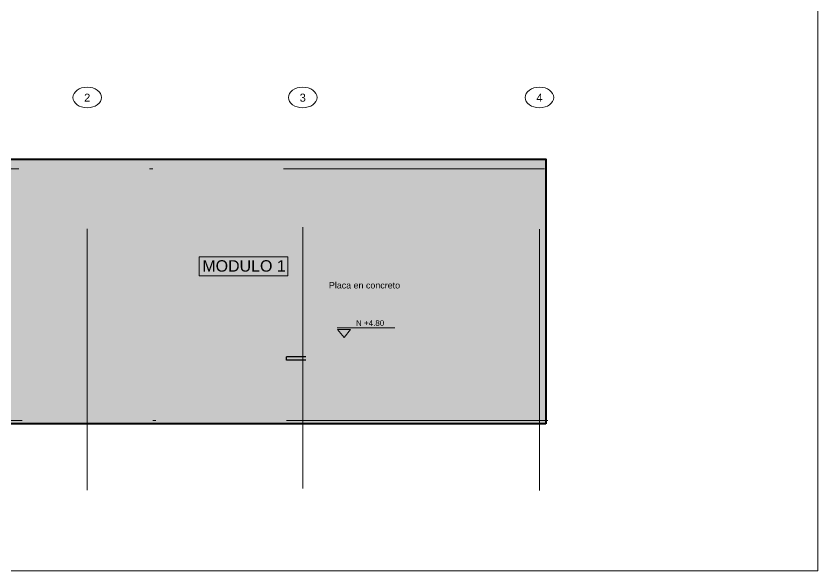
# Model space of a CAD drawing. Header units: metres. Extents: x 98211 to 98447, y 101204 to 101327.
# Drawn here: x 98275.28 to 98299.84, y 101254.89 to 101271.87 of the extents above; entities that cross this region are included whole.
import ezdxf
from ezdxf import colors
from ezdxf.entities.mleader import LeaderData, LeaderLine
from ezdxf.enums import TextEntityAlignment as Align
from ezdxf.math import Vec2, Vec3

# ---------------------------------------------------------------- set-up
doc = ezdxf.new("R2010")
doc.units = ezdxf.units.M
doc.header["$LTSCALE"] = 8
doc.header["$MEASUREMENT"] = 0
doc.linetypes.add('DASHDOTX2', pattern=[2, 1, -0.5, 0, -0.5])
doc.layers.get('0').update_dxf_attribs({"linetype": 'CONTINUOUS', "lineweight": 9})
for name, color, linetype, lineweight in [('A_EJES', 75, 'DASHDOTX2', 5), ('A_MURO', 7, 'CONTINUOUS', 40), ('A_MURO-ANTE', 7, 'CONTINUOUS', 30), ('A_PISO-ACHU', 251, 'CONTINUOUS', 0), ('A_TEXT', 154, 'CONTINUOUS', 0), ('A_TEXT-IDEN', 5, 'CONTINUOUS', 18), ('A_TEXT-NIVL', 54, 'CONTINUOUS', 20), ('A_TEXT-NOTA', 53, 'CONTINUOUS', 20), ('A_TEXT-SIMB', 195, 'CONTINUOUS', 20)]:
    doc.layers.add(name, color=color, linetype=linetype, lineweight=lineweight)
doc.styles.add('ARIAL', font='arial.ttf')
doc.styles.add('DIM', font='arial.ttf')

# ---------------------------------------------------------------- blocks, each defined once
blk = doc.blocks.new('NIVEL ARQUITECTONICO')
at = {"layer": 'A_TEXT-NIVL'}
blk.add_line((-0.88, 0), (0, 0), dxfattribs=at)
blk.add_lwpolyline([(-0.776, -0.146), (-0.678, -0.021), (-0.878, -0.021)], close=True, dxfattribs=at)
at = {"layer": 'A_TEXT-NOTA', "linetype": 'Continuous', "style": 'ARIAL'}
blk.add_attdef('Q', (-0.592, 0.032), '', height=0.0875, dxfattribs=at)
blk = doc.blocks.new('_Open30')
at = {"color": 0, "linetype": 'ByBlock', "lineweight": -2}
for p, q in [((-1, 0.27), (0, 0)), ((0, 0), (-1, -0.27)), ((0, 0), (-1, 0))]:
    blk.add_line(p, q, dxfattribs=at)
blk = doc.blocks.new('EJE')
at = {"layer": 'A_TEXT-SIMB'}
blk.add_ellipse((0, 0), major_axis=(-0.625, 0), ratio=0.72, dxfattribs=at)
at = {"layer": 'A_TEXT-IDEN', "style": 'ARIAL'}
blk.add_attdef('EJE', text='', height=0.35, dxfattribs=at).set_placement((0, -0.184), align=Align.CENTER)

msp = doc.modelspace()

# ---------------------------------------------------------------- hatches: boundary and pattern name
at = {"layer": 'A_PISO-ACHU'}
h = msp.add_hatch(dxfattribs=at)
h.set_pattern_fill('AR-CONC', color=256, scale=0.03, style=0)
h.set_pattern_definition([(50, (-709.17514, -658.44732), (0.21517805478, -0.0188256405), [0.0225, -0.2475]), (355, (-709.17514, -658.44732), (-0.0416254001, 0.2256576401), [0.018, -0.198]), (100.45144446, (-709.1572, -658.44889), (0.17355265402, 0.2068319973), [0.0191220576, -0.2103426336]), (46.1842, (-709.17514, -658.38732), (0.3201723992, -0.04965578424), [0.03375, -0.37125]), (96.6356355, (-709.14846, -658.39146), (0.2803985837, 0.2922355802), [0.0286831026, -0.315514128]), (351.184164, (-709.17514, -658.38732), (0.2803985835, 0.2922355801), [0.027, -0.2970000003]), (21, (-709.14514, -658.40232), (0.17907211564, -0.1207856672), [0.0225, -0.2475]), (326, (-709.14514, -658.40232), (0.07299459958, 0.2175450135), [0.018, -0.198]), (71.45144474, (-709.13022, -658.41239), (0.25206671302, 0.09675934584), [0.019122057, -0.2103426336]), (37.5, (-709.17514, -658.44732), (0.003647956595, 0.09986815615), [0, -0.1956, 0, -0.201, 0, -0.19875]), (7.5, (-709.17514, -658.44732), (0.07892086123, 0.118323513565), [0, -0.1146, 0, -0.1911, 0, -0.07575]), (327.5, (-709.24204, -658.44732), (0.16014673085, -0.00676646152), [0, -0.075, 0, -0.234, 0, -0.3105]), (317.5, (-709.27204, -658.44732), (0.1749558508, 0.0300314947), [0, -0.0975, 0, -0.1554, 0, -0.2205])])
h.paths.add_polyline_path([(98291.507, 101259.389), (98271.208, 101259.389), (98271.208, 101267.489), (98291.507, 101267.489)])
h.paths.add_polyline_path([(98271.508, 101267.289), (98271.508, 101262.989), (98274.958, 101262.989), (98274.958, 101267.289)], flags=16)

# ---------------------------------------------------------------- linework, layer by layer
msp.add_lwpolyline([(98262.641, 101288.849), (98299.836, 101288.849), (98299.836, 101254.885), (98262.641, 101254.885)], close=True)
at = {"layer": 'A_EJES'}
for p, q in [((98277.458, 101257.359), (98277.458, 101269.06)), ((98284.058, 101257.409), (98284.058, 101269.06)), ((98291.307, 101257.347), (98291.307, 101269.06)), ((98291.464, 101267.189), (98270.162, 101267.189)), ((98291.563, 101259.489), (98270.262, 101259.489))]:
    msp.add_line(p, q, dxfattribs=at)
at = {"layer": 'A_MURO', "lineweight": 0}
msp.add_line((98271.608, 101267.489), (98291.429, 101267.489), dxfattribs=at)
at = {"layer": 'A_MURO'}
msp.add_lwpolyline([(98291.507, 101259.389), (98271.208, 101259.389), (98271.208, 101267.489), (98291.507, 101267.489)], close=True, dxfattribs=at)
at = {"layer": 'A_MURO-ANTE'}
for p, q in [((98283.558, 101261.339), (98283.558, 101261.439)), ((98284.158, 101261.439), (98283.558, 101261.439)), ((98284.158, 101261.339), (98283.558, 101261.339))]:
    msp.add_line(p, q, dxfattribs=at)
at = {"layer": 'A_TEXT'}
msp.add_lwpolyline([(98280.891, 101264.498), (98283.599, 101264.498), (98283.599, 101263.921), (98280.891, 101263.921)], close=True, dxfattribs=at)

# ---------------------------------------------------------------- block references
at = {"xscale": 0.7, "yscale": 0.7, "zscale": 0.7}
for p, values in [((98277.458, 101269.375), {'EJE': '2'}), ((98284.058, 101269.375), {'EJE': '3'}), ((98291.307, 101269.375), {'EJE': '4'})]:
    msp.add_blockref('EJE', p, dxfattribs=at).add_auto_attribs(values)
at = {"color": 1, "xscale": 2, "yscale": 2, "zscale": 2}
msp.add_blockref('NIVEL ARQUITECTONICO', (98286.874, 101262.321), dxfattribs=at).add_auto_attribs({'Q': 'N +4.80'})

# ---------------------------------------------------------------- texts
at = {"layer": 'A_TEXT', "insert": (98280.984, 101264.395), "char_height": 0.35, "width": 4.96429, "attachment_point": 1, "style": 'DIM'}
msp.add_mtext('MODULO 1', dxfattribs=at)

# ---------------------------------------------------------------- leaders
at = {"layer": 'A_TEXT-NOTA'}
ml = msp.add_multileader_mtext('Standard', dxfattribs=at)
ml.set_content('Placa en concreto ', color=256, style='ARIAL')
ml.set_leader_properties(color=256, linetype='ByLayer', lineweight=-1)
ml.set_arrow_properties(name='OPEN30')
ml.build(insert=Vec2(0, 0))
ml.multileader.update_dxf_attribs({"leader_type": 0, "dogleg_length": 0.78, "arrow_head_size": 0.195})
ctx = ml.context
ctx.base_point, ctx.char_height, ctx.arrow_head_size, ctx.landing_gap_size, ctx.plane_origin = Vec3(98284.799, 101263.626), 0.195, 0.195, 0.09, Vec3(98283.542, 101262.938)
ctx.text_align_type = 2
notes = []
notes.append((ctx, [(0, (1, 1, 0), (98284.427, 101263.626), (1, 0), 0.372, [(0, [(98284.167, 101264.2)], 0, [])])]))
ctx.mtext.insert, ctx.mtext.width, ctx.mtext.alignment, ctx.mtext.flow_direction = Vec3(98287.039, 101263.725), 4.25806, 3, 5
for ctx, leaders in notes:
    for number, flags, end, landing, length, lines in leaders:
        leader = LeaderData()
        leader.index, (leader.has_last_leader_line, leader.has_dogleg_vector, leader.attachment_direction) = number, flags
        leader.last_leader_point, leader.dogleg_vector, leader.dogleg_length = Vec3(end), Vec3(landing), length
        for number, points, colour, breaks in lines:
            line = LeaderLine()
            line.index, line.vertices, line.color, line.breaks = number, Vec3.list(points), colors.encode_raw_color(colour), breaks
            leader.lines.append(line)
        ctx.leaders.append(leader)

doc.saveas('drawing.dxf')
